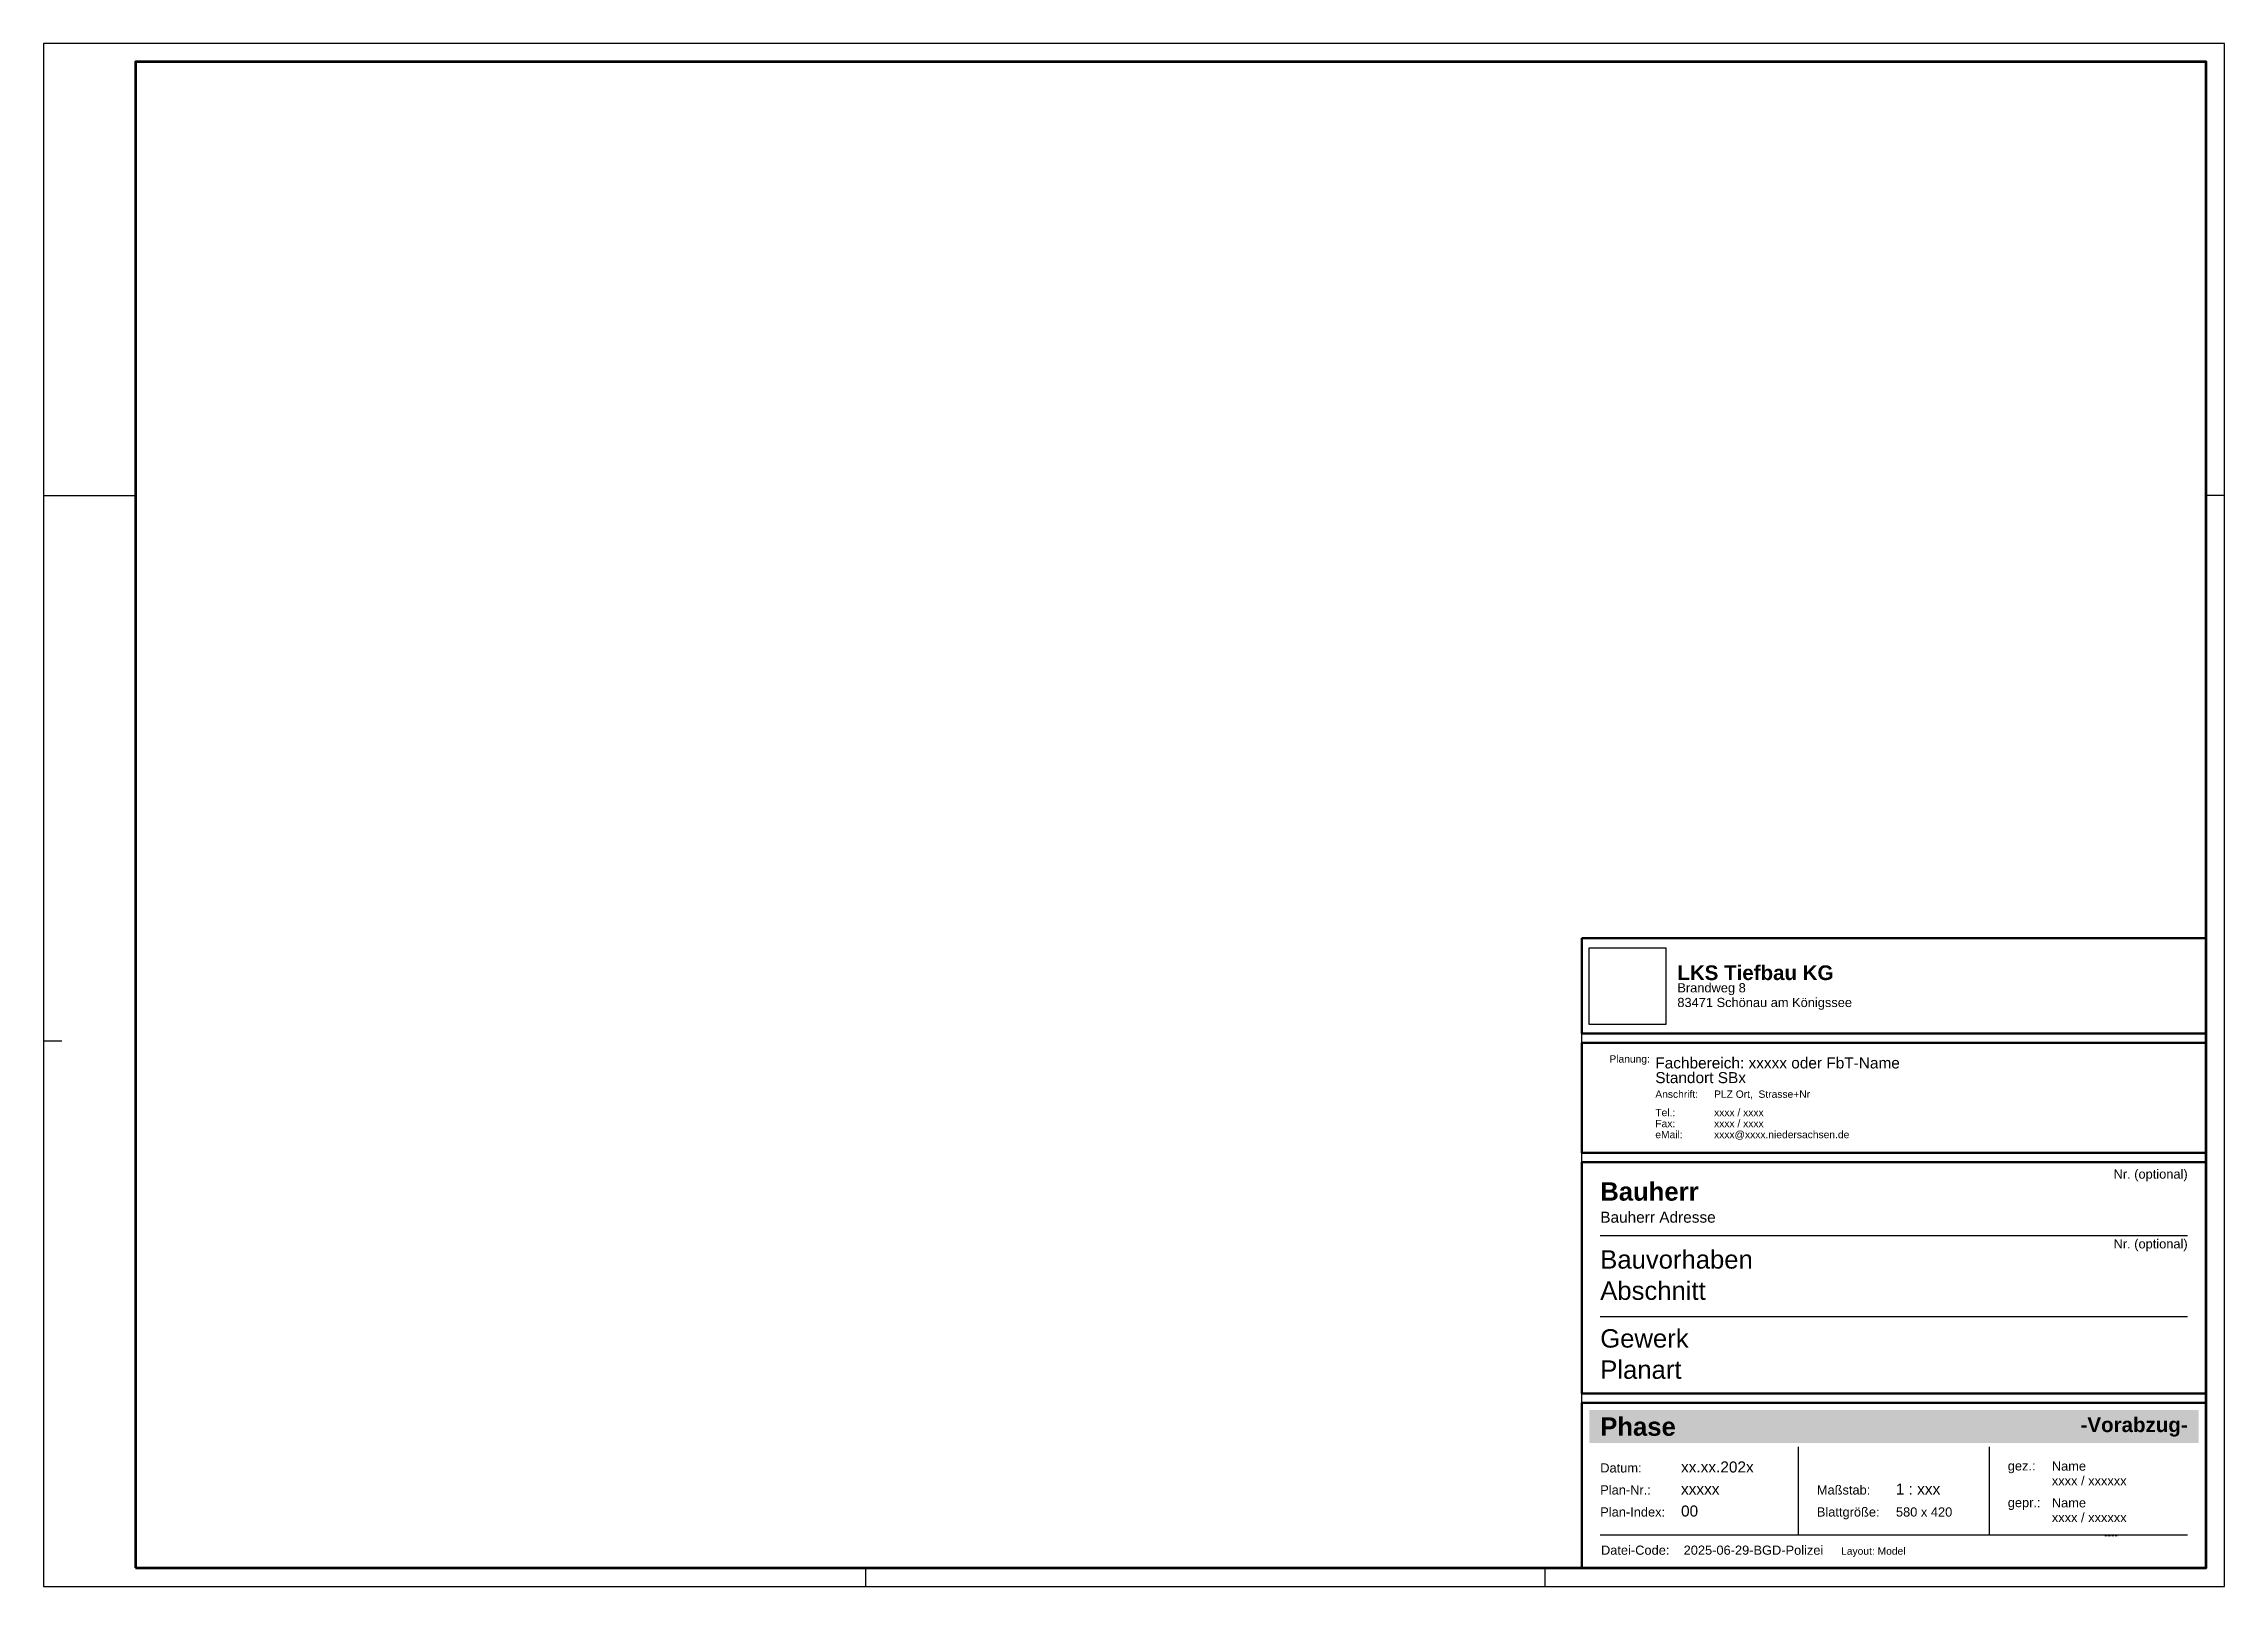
# Paper-space layout 'A2' of a CAD drawing. Header units: metres, sheet in millimetres. Extents: x 0 to 594, y 0 to 420.
import ezdxf
from ezdxf.enums import TextEntityAlignment as Align

# ---------------------------------------------------------------- set-up
doc = ezdxf.new("R2010")
doc.units = ezdxf.units.M
doc.layers.add('0_Plankopf', color=7, linetype='Continuous')
doc.styles.add('Arial', font='arial.ttf')
doc.styles.add('Arial (fett)', font='arialbd.ttf')
doc.styles.add('SBN-TXT', font='arial.ttf')
picture_1 = doc.add_image_def('image1.jpg', size_in_pixel=(5906, 5906))

# ---------------------------------------------------------------- blocks, each defined once
blk = doc.blocks.new('ZeichRahmen_A2')
at = {"layer": '0_Plankopf'}
for p, q in [((0, 297), (25, 297)), ((594, 297), (589, 297)), ((0, 148.5), (5, 148.5)), ((224, 0), (224, 5)), ((409, 0), (409, 5))]:
    blk.add_line(p, q, dxfattribs=at)
blk.add_lwpolyline([(0, 0), (594, 0), (594, 420), (0, 420)], close=True, dxfattribs=at)
at = {"layer": '0_Plankopf', "lineweight": 80}
blk.add_lwpolyline([(25, 5), (589, 5), (589, 415), (25, 415)], close=True, dxfattribs=at)
blk = doc.blocks.new('SBN-PK_PlanVerfasser')
at = {"layer": '0_Plankopf', "style": 'Arial'}
for s, p in [('Anschrift:', (26, -14)), ('Tel.:', (26, -19)), ('eMail:', (26, -25)), ('Fax:', (26, -22))]:
    blk.add_text(s, height=2, dxfattribs=at).set_placement(p)
for tag, p, height in [('PLAN_VERFASSER_1', (26, -6), 3), ('PLAN_VERFASSER_2', (26, -10), 3), ('PLAN_VERFASSER_ANSCHRIFT', (42, -14), 2), ('PLAN_VERFASSER_TEL', (42, -19), 2), ('PLAN_VERFASSER_FAX', (42, -22), 2), ('PLAN_VERFASSER_EMAIL', (42, -25), 2)]:
    blk.add_attdef(tag, p, '', height=height, dxfattribs=at)
blk = doc.blocks.new('SBN-PK_Schriftkopf')
at = {"layer": '0_Plankopf'}
h = blk.add_hatch(color=254, dxfattribs=at)
h.dxf.hatch_style = 2
h.paths.add_polyline_path([(-7, 48), (-173, 48), (-173, 39), (-7, 39)])
h.paths.add_polyline_path([(-171.29, 39.62), (-144.64, 39.62), (-144.64, 47.38), (-171.29, 47.38)], flags=24)
h.paths.add_polyline_path([(-30.28, 40.89), (-8.97, 40.89), (-8.97, 47.1), (-30.28, 47.1)], flags=24)
at = {"layer": '0_Plankopf', "color": 8}
for p, q in [((-170, 95.5), (-10, 95.5)), ((-170, 73.5), (-10, 73.5)), ((-116, 14), (-116, 38)), ((-64, 14), (-64, 38)), ((-170, 14), (-10, 14))]:
    blk.add_line(p, q, dxfattribs=at)
at = {"layer": '0_Plankopf', "lineweight": 50}
for points in [[(-175, 176.5), (-5, 176.5), (-5, 150.5), (-175, 150.5)], [(-175, 148), (-5, 148), (-5, 118), (-175, 118)], [(-175, 115.5), (-5, 115.5), (-5, 52.5), (-175, 52.5)], [(-175, 50), (-5, 50), (-5, 5), (-175, 5)]]:
    blk.add_lwpolyline(points, close=True, dxfattribs=at)
at = {"layer": '0_Plankopf', "style": 'Arial'}
blk.add_text('Planung:', height=2, dxfattribs=at).set_placement((-162, 142), align=Align.BOTTOM_CENTER)
for s, p in [('Datum:', (-170, 31)), ('gez.:', (-59, 31.55)), ('Plan-Nr.:', (-170, 25)), ('Maßstab:', (-111, 25)), ('Plan-Index:', (-170, 19)), ('Blattgröße:', (-111, 19)), ('gepr.:', (-59, 21.55))]:
    blk.add_text(s, height=2.5, dxfattribs=at).set_placement(p)
at = {"layer": '0_Plankopf', "attachment_point": 7}
for s, insert, char_height, width, style in [('LKS Tiefbau KG  ', (-149, 165), 4, 140, 'Arial (fett)'), ('Brandweg 8', (-149, 160.96), 2.5, 125, 'Arial'), ('83471 Schönau am Königssee', (-149, 156.96), 2.5, 125, 'Arial'), ('Datei-Code:    2025-06-29-BGD-Polizei     {\\H0.8x;Layout: Model}', (-169.8, 8), 2.5, 140.8986, 'Arial')]:
    blk.add_mtext(s, dxfattribs=dict(at, insert=insert, char_height=char_height, width=width, style=style))
at = {"layer": '0_Plankopf', "style": 'Arial'}
for tag, p in [('NR-1', (-10, 111)), ('NR-2', (-10, 92))]:
    blk.add_attdef(tag, text='', height=2.5, dxfattribs=at).set_placement(p, align=Align.RIGHT)
at = {"layer": '0_Plankopf'}
for tag, p, height, style in [('Bauherr', (-170, 105), 5, 'Arial (fett)'), ('Bauherr_ADRESSE', (-170, 99), 3, 'Arial'), ('Bauvorhaben', (-170, 86.5), 5, 'Arial'), ('Abschnitt', (-170, 78), 5, 'Arial'), ('PLANINHALT_Z1', (-170, 65), 5, 'Arial'), ('PLANINHALT_Z2', (-170, 56.5), 5, 'Arial'), ('PHASE', (-170, 41), 5, 'Arial (fett)'), ('DATUM', (-148, 31), 3, 'Arial'), ('GEZ_NAME', (-47, 31.5), 2.5, 'Arial'), ('GEZ_TEL', (-47, 27.5), 2.5, 'Arial'), ('PLAN-NR', (-148, 24.99), 3, 'Arial'), ('M', (-89.5, 25), 3, 'Arial'), ('GEPR_NAME', (-47, 21.5), 2.5, 'Arial'), ('INDEX', (-148, 19.01), 3, 'Arial'), ('BLATT-GR', (-89.46, 19), 2.5, 'Arial'), ('GEPR_TEL', (-47, 17.5), 2.5, 'Arial')]:
    blk.add_attdef(tag, p, '', height=height, dxfattribs=dict(at, style=style))
at = {"layer": '0_Plankopf', "color": 30, "style": 'Arial (fett)'}
blk.add_attdef('STAND', text='', height=4, dxfattribs=at).set_placement((-10, 42), align=Align.RIGHT)
image = blk.add_image(picture_1, insert=(-173, 153), size_in_units=(20.84, 20.84))
image.dxf.flags = 7

psp = doc.layouts.new('A2')

# ---------------------------------------------------------------- linework, layer by layer
at = {"layer": '0_Plankopf'}
psp.add_lwpolyline([(24.99, 4.98), (418.99, 4.98), (418.99, 176.48), (588.99, 176.48), (588.99, 414.98), (24.99, 414.98)], close=True, dxfattribs=at)

# ---------------------------------------------------------------- block references
psp.add_blockref('ZeichRahmen_A2', (-0.01, -0.02), dxfattribs=at)
ref = psp.add_blockref('SBN-PK_Schriftkopf', (593.99, -0.02), dxfattribs=at)
ref.add_attrib('LIEGENSCHAFT_Z1', 'Bauherr', (423.99, 104.98), dxfattribs={"height": 5, "style": 'Arial (fett)'})
ref.add_attrib('LIEGENSCHAFT_ADRESSE', 'Bauherr Adresse', (423.99, 98.98), dxfattribs={"height": 3, "style": 'Arial'})
ref.add_attrib('NR-1', 'Nr. (optional)', dxfattribs={"height": 2.5, "style": 'Arial'}).set_placement((583.99, 110.98), align=Align.RIGHT)
ref.add_attrib('GEBAEUDE', 'Bauvorhaben', (423.99, 86.48), dxfattribs={"height": 5, "style": 'Arial'})
ref.add_attrib('NR-2', 'Nr. (optional)', dxfattribs={"height": 2.5, "style": 'Arial'}).set_placement((583.99, 91.98), align=Align.RIGHT)
ref.add_attrib('MASSNAHME', 'Abschnitt', (423.99, 77.98), dxfattribs={"height": 5, "style": 'Arial'})
ref.add_attrib('PLANINHALT_Z1', 'Gewerk', (423.99, 64.98), dxfattribs={"height": 5, "style": 'Arial'})
ref.add_attrib('PLANINHALT_Z2', 'Planart', (423.99, 56.48), dxfattribs={"height": 5, "style": 'Arial'})
ref.add_attrib('PHASE', 'Phase', (423.99, 40.98), dxfattribs={"height": 5, "style": 'Arial (fett)'})
ref.add_attrib('STAND', '-Vorabzug-', dxfattribs={"color": 30, "height": 4, "style": 'Arial (fett)'}).set_placement((583.99, 41.98), align=Align.RIGHT)
ref.add_attrib('DATUM', 'xx.xx.202x', (445.99, 30.98), dxfattribs={"height": 3, "style": 'Arial'})
ref.add_attrib('PLAN-NR', 'xxxxx', (445.99, 24.97), dxfattribs={"height": 3, "style": 'Arial'})
ref.add_attrib('INDEX', '00', (445.99, 18.99), dxfattribs={"height": 3, "style": 'Arial'})
ref.add_attrib('M', '1 : xxx', (504.49, 24.98), dxfattribs={"height": 3, "style": 'Arial'})
ref.add_attrib('BLATT-GR', '580 x 420', (504.53, 18.98), dxfattribs={"height": 2.5, "style": 'Arial'})
ref.add_attrib('GEZ_NAME', 'Name', (546.99, 31.48), dxfattribs={"height": 2.5, "style": 'Arial'})
ref.add_attrib('GEZ_TEL', 'xxxx / xxxxxx', (546.99, 27.48), dxfattribs={"height": 2.5, "style": 'Arial'})
ref.add_attrib('GEPR_NAME', 'Name', (546.99, 21.48), dxfattribs={"height": 2.5, "style": 'Arial'})
ref.add_attrib('GEPR_TEL', 'xxxx / xxxxxx', (546.99, 17.48), dxfattribs={"height": 2.5, "style": 'Arial'})
psp.add_blockref('SBN-PK_PlanVerfasser', (412.99, 146.98), dxfattribs=at).add_auto_attribs({'PLAN_VERFASSER_1': 'Fachbereich: xxxxx oder FbT-Name', 'PLAN_VERFASSER_2': 'Standort SBx', 'PLAN_VERFASSER_ANSCHRIFT': 'PLZ Ort,  Strasse+Nr', 'PLAN_VERFASSER_TEL': 'xxxx / xxxx', 'PLAN_VERFASSER_FAX': 'xxxx / xxxx', 'PLAN_VERFASSER_EMAIL': 'xxxx@xxxx.niedersachsen.de'})

# ---------------------------------------------------------------- texts
at = {"layer": '0_Plankopf', "insert": (564.99, 12.98), "char_height": 2, "attachment_point": 9, "style": 'SBN-TXT'}
psp.add_mtext_dynamic_manual_height_columns('----', width=23.3126, gutter_width=10, heights=[-2.59], dxfattribs=at)

# ---------------------------------------------------------------- viewports
at = {"layer": '0_Plankopf', "view_target_point": (215.45, 148.5)}
vp = psp.add_viewport(center=(306.99, 209.98), size=(564, 410), view_center_point=(0, 0), view_height=319.3527, dxfattribs=at)
vp.dxf.flags = 0x10000  # cut along an outline
vp.dxf.clipping_boundary_handle = psp.add_lwpolyline([(24.99, 4.98), (418.99, 4.98), (418.99, 176.48), (588.99, 176.48), (588.99, 414.98), (24.99, 414.98)], format="xyb", close=True, dxfattribs={"invisible": 1}).dxf.handle

doc.saveas('drawing.dxf')
